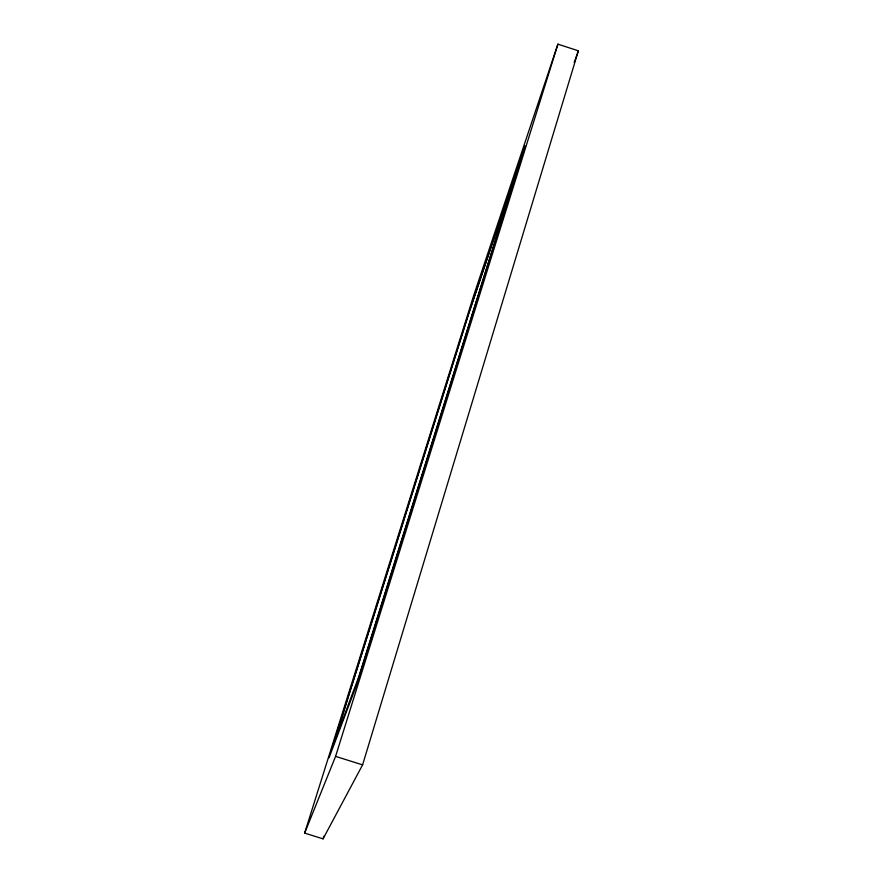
<?xml version="1.0" encoding="UTF-8"?>
<svg xmlns="http://www.w3.org/2000/svg" width="883" height="883" viewBox="0 0 883 883"><rect width="100%" height="100%" fill="white"/><g stroke="black" fill="none" stroke-linecap="round" stroke-linejoin="round"><path stroke-width="1.32" d="M362.604 764.866L578.354 50.817L557.924 44.15L474.094 294.304L304.646 833.099L323.046 838.85L362.604 764.866L335.584 756.389L304.646 833.099M323.046 838.85L323.851 836.212M335.584 756.389L557.924 44.15M574.171 62.461L578.354 50.817M524.966 146.092L355.992 686.555L329.061 757.746L469.149 311.942L524.966 146.092M468.266 315.088L333.255 744.788L359.028 676.157L519.657 162.516L468.266 315.088"/></g></svg>
